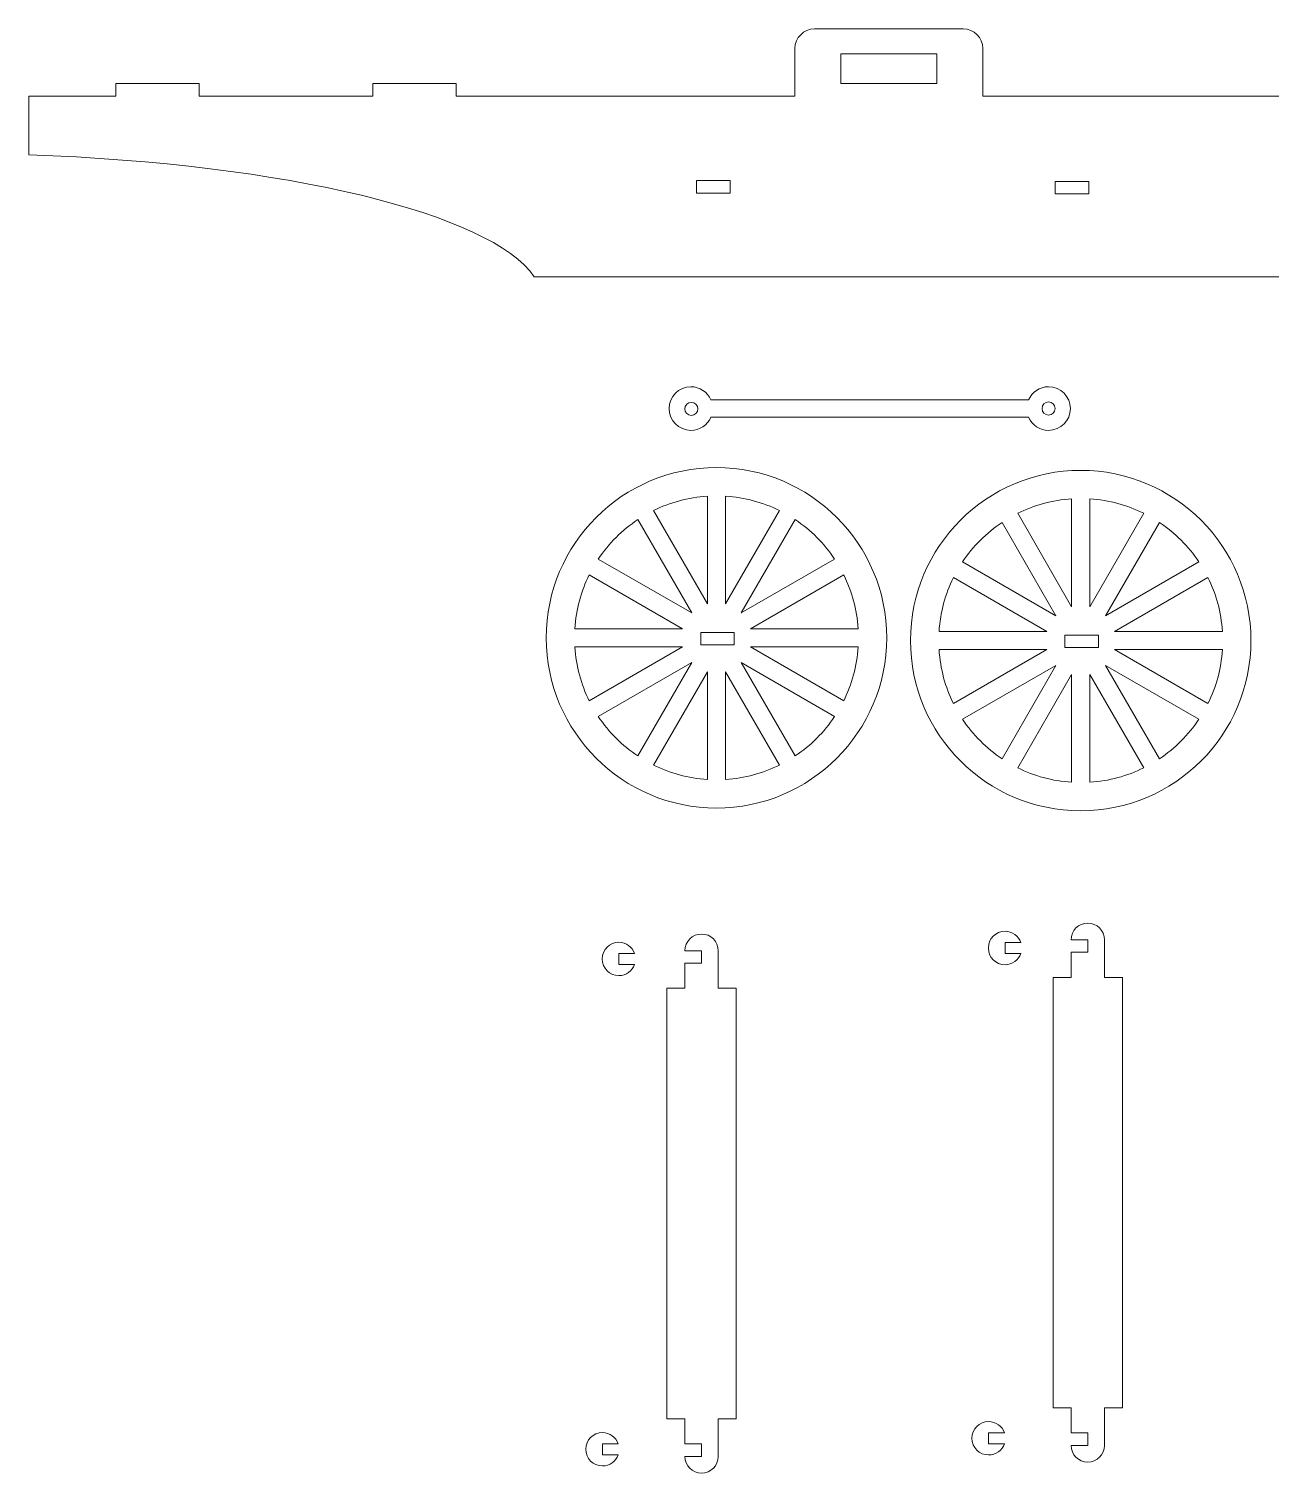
# Model space of a CAD drawing. Header units: centimetres. Extents: x -181 to 252, y -90 to 73.
# Drawn here: x 123.49 to 153.22, y -89.85 to -55.27 of the extents above; entities that cross this region are included whole.
import ezdxf

# ---------------------------------------------------------------- set-up
doc = ezdxf.new("R2010")
doc.units = ezdxf.units.CM
doc.header["$MEASUREMENT"] = 0
doc.layers.add('layer 1', color=7, linetype='Continuous')

msp = doc.modelspace()

# ---------------------------------------------------------------- linework, layer by layer
at = {"layer": 'layer 1', "color": 252, "lineweight": 9}
for points, knots in [([(135.5963, -61.20273), (135.5963, -61.20273), (167.36079, -61.20273), (167.36079, -61.20273), (167.36079, -61.20273), (167.36079, -61.20273), (167.36079, -57.45773), (167.36079, -57.45773), (167.36079, -57.45773), (167.36079, -57.45773), (167.3608, -57.45672), (167.3608, -57.45672), (167.3608, -57.45672), (167.3608, -57.45672), (167.3608, -55.74118), (167.3608, -55.74118), (167.3608, -55.74118), (167.3608, -55.48159), (167.19561, -55.2692), (166.99371, -55.2692), (166.99371, -55.2692), (166.99371, -55.2692), (164.22789, -55.2692), (164.22789, -55.2692), (164.22789, -55.2692), (164.02599, -55.2692), (163.8608, -55.48159), (163.8608, -55.74118), (163.8608, -55.74118), (163.8608, -55.74118), (163.8608, -56.87942), (163.8608, -56.87942), (163.8608, -56.87942), (163.8608, -56.87942), (158.98841, -56.87942), (158.98841, -56.87942), (158.98841, -56.87942), (158.98841, -56.87942), (158.98841, -55.74118), (158.98841, -55.74118), (158.98841, -55.74118), (158.98841, -55.48159), (158.82322, -55.2692), (158.62132, -55.2692), (158.62132, -55.2692), (158.62132, -55.2692), (155.8555, -55.2692), (155.8555, -55.2692), (155.8555, -55.2692), (155.6536, -55.2692), (155.48841, -55.48159), (155.48841, -55.74118), (155.48841, -55.74118), (155.48841, -55.74118), (155.48841, -56.87942), (155.48841, -56.87942), (155.48841, -56.87942), (155.48841, -56.87942), (146.33605, -56.87942), (146.33605, -56.87942), (146.33605, -56.87942), (146.33605, -56.87942), (146.33605, -55.74118), (146.33605, -55.74118), (146.33605, -55.74118), (146.33605, -55.48159), (146.12366, -55.2692), (145.86407, -55.2692), (145.86407, -55.2692), (145.86407, -55.2692), (142.30803, -55.2692), (142.30803, -55.2692), (142.30803, -55.2692), (142.04844, -55.2692), (141.83605, -55.48159), (141.83605, -55.74118), (141.83605, -55.74118), (141.83605, -55.74118), (141.83605, -56.87942), (141.83605, -56.87942), (141.83605, -56.87942), (141.83605, -56.87942), (133.72789, -56.87942), (133.72789, -56.87942), (133.72789, -56.87942), (133.72789, -56.87942), (133.72789, -56.57942), (133.72789, -56.57942), (133.72789, -56.57942), (133.72789, -56.57942), (131.72789, -56.57942), (131.72789, -56.57942), (131.72789, -56.57942), (131.72789, -56.57942), (131.72789, -56.87942), (131.72789, -56.87942), (131.72789, -56.87942), (131.72789, -56.87942), (127.57073, -56.87942), (127.57073, -56.87942), (127.57073, -56.87942), (127.57073, -56.87942), (127.57073, -56.57942), (127.57073, -56.57942), (127.57073, -56.57942), (127.57073, -56.57942), (125.57073, -56.57942), (125.57073, -56.57942), (125.57073, -56.57942), (125.57073, -56.57942), (125.57073, -56.87942), (125.57073, -56.87942), (125.57073, -56.87942), (125.57073, -56.87942), (123.49213, -56.87942), (123.49213, -56.87942), (123.49213, -56.87942), (123.49213, -56.87942), (123.49213, -58.28548), (123.49213, -58.28548), (123.49213, -58.28548), (129.64203, -58.4978), (134.54272, -59.68612), (135.5963, -61.20273)], [0, 0, 0, 0, 0.03125, 0.03125, 0.03125, 0.03125, 0.0625, 0.0625, 0.0625, 0.0625, 0.09375, 0.09375, 0.09375, 0.09375, 0.125, 0.125, 0.125, 0.125, 0.15625, 0.15625, 0.15625, 0.15625, 0.1875, 0.1875, 0.1875, 0.1875, 0.21875, 0.21875, 0.21875, 0.21875, 0.25, 0.25, 0.25, 0.25, 0.28125, 0.28125, 0.28125, 0.28125, 0.3125, 0.3125, 0.3125, 0.3125, 0.34375, 0.34375, 0.34375, 0.34375, 0.375, 0.375, 0.375, 0.375, 0.40625, 0.40625, 0.40625, 0.40625, 0.4375, 0.4375, 0.4375, 0.4375, 0.46875, 0.46875, 0.46875, 0.46875, 0.5, 0.5, 0.5, 0.5, 0.53125, 0.53125, 0.53125, 0.53125, 0.5625, 0.5625, 0.5625, 0.5625, 0.59375, 0.59375, 0.59375, 0.59375, 0.625, 0.625, 0.625, 0.625, 0.65625, 0.65625, 0.65625, 0.65625, 0.6875, 0.6875, 0.6875, 0.6875, 0.71875, 0.71875, 0.71875, 0.71875, 0.75, 0.75, 0.75, 0.75, 0.78125, 0.78125, 0.78125, 0.78125, 0.8125, 0.8125, 0.8125, 0.8125, 0.84375, 0.84375, 0.84375, 0.84375, 0.875, 0.875, 0.875, 0.875, 0.90625, 0.90625, 0.90625, 0.90625, 0.9375, 0.9375, 0.9375, 0.9375, 1, 1, 1, 1]), ([(145.23605, -56.57942), (145.23605, -56.57942), (142.93605, -56.57942), (142.93605, -56.57942), (142.93605, -56.57942), (142.93605, -56.57942), (142.93605, -55.8692), (142.93605, -55.8692), (142.93605, -55.8692), (142.93605, -55.8692), (145.23605, -55.8692), (145.23605, -55.8692), (145.23605, -55.8692), (145.23605, -55.8692), (145.23605, -56.57942), (145.23605, -56.57942)], [0, 0, 0, 0, 0.2, 0.2, 0.2, 0.2, 0.4, 0.4, 0.4, 0.4, 0.6, 0.6, 0.6, 0.6, 1, 1, 1, 1]), ([(139.48255, -58.90167), (139.48255, -58.90167), (140.28255, -58.90167), (140.28255, -58.90167), (140.28255, -58.90167), (140.28255, -58.90167), (140.28255, -59.20167), (140.28255, -59.20167), (140.28255, -59.20167), (140.28255, -59.20167), (139.48255, -59.20167), (139.48255, -59.20167), (139.48255, -59.20167), (139.48255, -59.20167), (139.48255, -58.90167), (139.48255, -58.90167)], [0, 0, 0, 0, 0.2, 0.2, 0.2, 0.2, 0.4, 0.4, 0.4, 0.4, 0.6, 0.6, 0.6, 0.6, 1, 1, 1, 1]), ([(148.07219, -58.92134), (148.07219, -58.92134), (148.87219, -58.92134), (148.87219, -58.92134), (148.87219, -58.92134), (148.87219, -58.92134), (148.87219, -59.22134), (148.87219, -59.22134), (148.87219, -59.22134), (148.87219, -59.22134), (148.07219, -59.22134), (148.07219, -59.22134), (148.07219, -59.22134), (148.07219, -59.22134), (148.07219, -58.92134), (148.07219, -58.92134)], [0, 0, 0, 0, 0.2, 0.2, 0.2, 0.2, 0.4, 0.4, 0.4, 0.4, 0.6, 0.6, 0.6, 0.6, 1, 1, 1, 1]), ([(139.95861, -65.77427), (137.70783, -65.77427), (135.88253, -67.59958), (135.88253, -69.85037), (135.88253, -69.85037), (135.88253, -72.10115), (137.70783, -73.92645), (139.95861, -73.92645), (139.95861, -73.92645), (142.2094, -73.92645), (144.0347, -72.10115), (144.0347, -69.85037), (144.0347, -69.85037), (144.0347, -67.59958), (142.2094, -65.77427), (139.95861, -65.77427)], [0, 0, 0, 0, 0.2, 0.2, 0.2, 0.2, 0.4, 0.4, 0.4, 0.4, 0.6, 0.6, 0.6, 0.6, 1, 1, 1, 1]), ([(148.68135, -65.84088), (146.43057, -65.84088), (144.60527, -67.66619), (144.60527, -69.91698), (144.60527, -69.91698), (144.60527, -72.16776), (146.43057, -73.99306), (148.68135, -73.99306), (148.68135, -73.99306), (150.93214, -73.99306), (152.75744, -72.16776), (152.75744, -69.91698), (152.75744, -69.91698), (152.75744, -67.66619), (150.93214, -65.84088), (148.68135, -65.84088)], [0, 0, 0, 0, 0.2, 0.2, 0.2, 0.2, 0.4, 0.4, 0.4, 0.4, 0.6, 0.6, 0.6, 0.6, 1, 1, 1, 1]), ([(139.74122, -66.45745), (139.74122, -66.45745), (139.74122, -69.03901), (139.74122, -69.03901), (139.74122, -69.03901), (139.74122, -69.03901), (138.45017, -66.80284), (138.45017, -66.80284), (138.45017, -66.80284), (138.84346, -66.60778), (139.27987, -66.48658), (139.74122, -66.45745)], [0, 0, 0, 0, 0.25, 0.25, 0.25, 0.25, 0.5, 0.5, 0.5, 0.5, 1, 1, 1, 1]), ([(141.46708, -66.80284), (141.46708, -66.80284), (140.17601, -69.03905), (140.17601, -69.03905), (140.17601, -69.03905), (140.17601, -69.03905), (140.17601, -66.45745), (140.17601, -66.45745), (140.17601, -66.45745), (140.63736, -66.48658), (141.07378, -66.60778), (141.46708, -66.80284)], [0, 0, 0, 0, 0.25, 0.25, 0.25, 0.25, 0.5, 0.5, 0.5, 0.5, 1, 1, 1, 1]), ([(148.46396, -66.52406), (148.46396, -66.52406), (148.46396, -69.10562), (148.46396, -69.10562), (148.46396, -69.10562), (148.46396, -69.10562), (147.17291, -66.86945), (147.17291, -66.86945), (147.17291, -66.86945), (147.5662, -66.67439), (148.00261, -66.55319), (148.46396, -66.52406)], [0, 0, 0, 0, 0.25, 0.25, 0.25, 0.25, 0.5, 0.5, 0.5, 0.5, 1, 1, 1, 1]), ([(150.18982, -66.86945), (150.18982, -66.86945), (148.89875, -69.10566), (148.89875, -69.10566), (148.89875, -69.10566), (148.89875, -69.10566), (148.89875, -66.52406), (148.89875, -66.52406), (148.89875, -66.52406), (149.3601, -66.55319), (149.79652, -66.67439), (150.18982, -66.86945)], [0, 0, 0, 0, 0.25, 0.25, 0.25, 0.25, 0.5, 0.5, 0.5, 0.5, 1, 1, 1, 1]), ([(138.07383, -67.02063), (138.07383, -67.02063), (139.36467, -69.25642), (139.36467, -69.25642), (139.36467, -69.25642), (139.36467, -69.25642), (137.12888, -67.96558), (137.12888, -67.96558), (137.12888, -67.96558), (137.37841, -67.59176), (137.70001, -67.27015), (138.07383, -67.02063)], [0, 0, 0, 0, 0.25, 0.25, 0.25, 0.25, 0.5, 0.5, 0.5, 0.5, 1, 1, 1, 1]), ([(140.55255, -69.25642), (140.55255, -69.25642), (141.8434, -67.02063), (141.8434, -67.02063), (141.8434, -67.02063), (142.21722, -67.27015), (142.53883, -67.59176), (142.78835, -67.96558), (142.78835, -67.96558), (142.78835, -67.96558), (140.55255, -69.25642), (140.55255, -69.25642)], [0, 0, 0, 0, 0.25, 0.25, 0.25, 0.25, 0.5, 0.5, 0.5, 0.5, 1, 1, 1, 1]), ([(146.79657, -67.08724), (146.79657, -67.08724), (148.08741, -69.32303), (148.08741, -69.32303), (148.08741, -69.32303), (148.08741, -69.32303), (145.85162, -68.03219), (145.85162, -68.03219), (145.85162, -68.03219), (146.10115, -67.65837), (146.42275, -67.33676), (146.79657, -67.08724)], [0, 0, 0, 0, 0.25, 0.25, 0.25, 0.25, 0.5, 0.5, 0.5, 0.5, 1, 1, 1, 1]), ([(149.27529, -69.32303), (149.27529, -69.32303), (150.56614, -67.08724), (150.56614, -67.08724), (150.56614, -67.08724), (150.93996, -67.33676), (151.26157, -67.65837), (151.51109, -68.03219), (151.51109, -68.03219), (151.51109, -68.03219), (149.27529, -69.32303), (149.27529, -69.32303)], [0, 0, 0, 0, 0.25, 0.25, 0.25, 0.25, 0.5, 0.5, 0.5, 0.5, 1, 1, 1, 1]), ([(136.91112, -68.34191), (136.91112, -68.34191), (139.14728, -69.63297), (139.14728, -69.63297), (139.14728, -69.63297), (139.14728, -69.63297), (136.5657, -69.63297), (136.5657, -69.63297), (136.5657, -69.63297), (136.59483, -69.17161), (136.71602, -68.73519), (136.91112, -68.34191)], [0, 0, 0, 0, 0.25, 0.25, 0.25, 0.25, 0.5, 0.5, 0.5, 0.5, 1, 1, 1, 1]), ([(140.76994, -69.63297), (140.76994, -69.63297), (143.00612, -68.34192), (143.00612, -68.34192), (143.00612, -68.34192), (143.20121, -68.7352), (143.3224, -69.17161), (143.35153, -69.63297), (143.35153, -69.63297), (143.35153, -69.63297), (140.76994, -69.63297), (140.76994, -69.63297)], [0, 0, 0, 0, 0.25, 0.25, 0.25, 0.25, 0.5, 0.5, 0.5, 0.5, 1, 1, 1, 1]), ([(145.63386, -68.40852), (145.63386, -68.40852), (147.87002, -69.69958), (147.87002, -69.69958), (147.87002, -69.69958), (147.87002, -69.69958), (145.28844, -69.69958), (145.28844, -69.69958), (145.28844, -69.69958), (145.31757, -69.23822), (145.43876, -68.8018), (145.63386, -68.40852)], [0, 0, 0, 0, 0.25, 0.25, 0.25, 0.25, 0.5, 0.5, 0.5, 0.5, 1, 1, 1, 1]), ([(149.49268, -69.69958), (149.49268, -69.69958), (151.72886, -68.40853), (151.72886, -68.40853), (151.72886, -68.40853), (151.92395, -68.80181), (152.04514, -69.23822), (152.07427, -69.69958), (152.07427, -69.69958), (152.07427, -69.69958), (149.49268, -69.69958), (149.49268, -69.69958)], [0, 0, 0, 0, 0.25, 0.25, 0.25, 0.25, 0.5, 0.5, 0.5, 0.5, 1, 1, 1, 1]), ([(139.58151, -69.72003), (139.58151, -69.72003), (140.38151, -69.72003), (140.38151, -69.72003), (140.38151, -69.72003), (140.38151, -69.72003), (140.38151, -70.02003), (140.38151, -70.02003), (140.38151, -70.02003), (140.38151, -70.02003), (139.58151, -70.02003), (139.58151, -70.02003), (139.58151, -70.02003), (139.58151, -70.02003), (139.58151, -69.72003), (139.58151, -69.72003)], [0, 0, 0, 0, 0.2, 0.2, 0.2, 0.2, 0.4, 0.4, 0.4, 0.4, 0.6, 0.6, 0.6, 0.6, 1, 1, 1, 1]), ([(148.30425, -69.78664), (148.30425, -69.78664), (149.10425, -69.78664), (149.10425, -69.78664), (149.10425, -69.78664), (149.10425, -69.78664), (149.10425, -70.08664), (149.10425, -70.08664), (149.10425, -70.08664), (149.10425, -70.08664), (148.30425, -70.08664), (148.30425, -70.08664), (148.30425, -70.08664), (148.30425, -70.08664), (148.30425, -69.78664), (148.30425, -69.78664)], [0, 0, 0, 0, 0.2, 0.2, 0.2, 0.2, 0.4, 0.4, 0.4, 0.4, 0.6, 0.6, 0.6, 0.6, 1, 1, 1, 1]), ([(136.5657, -70.06776), (136.5657, -70.06776), (139.14727, -70.06776), (139.14727, -70.06776), (139.14727, -70.06776), (139.14727, -70.06776), (136.91112, -71.35881), (136.91112, -71.35881), (136.91112, -71.35881), (136.71602, -70.96552), (136.59483, -70.52911), (136.5657, -70.06776)], [0, 0, 0, 0, 0.25, 0.25, 0.25, 0.25, 0.5, 0.5, 0.5, 0.5, 1, 1, 1, 1]), ([(140.76993, -70.06776), (140.76993, -70.06776), (143.35153, -70.06776), (143.35153, -70.06776), (143.35153, -70.06776), (143.3224, -70.52911), (143.20121, -70.96553), (143.00612, -71.35881), (143.00612, -71.35881), (143.00612, -71.35881), (140.76993, -70.06776), (140.76993, -70.06776)], [0, 0, 0, 0, 0.25, 0.25, 0.25, 0.25, 0.5, 0.5, 0.5, 0.5, 1, 1, 1, 1]), ([(145.28844, -70.13437), (145.28844, -70.13437), (147.87001, -70.13437), (147.87001, -70.13437), (147.87001, -70.13437), (147.87001, -70.13437), (145.63386, -71.42542), (145.63386, -71.42542), (145.63386, -71.42542), (145.43876, -71.03213), (145.31757, -70.59572), (145.28844, -70.13437)], [0, 0, 0, 0, 0.25, 0.25, 0.25, 0.25, 0.5, 0.5, 0.5, 0.5, 1, 1, 1, 1]), ([(149.49267, -70.13437), (149.49267, -70.13437), (152.07427, -70.13437), (152.07427, -70.13437), (152.07427, -70.13437), (152.04514, -70.59572), (151.92395, -71.03214), (151.72886, -71.42542), (151.72886, -71.42542), (151.72886, -71.42542), (149.49267, -70.13437), (149.49267, -70.13437)], [0, 0, 0, 0, 0.25, 0.25, 0.25, 0.25, 0.5, 0.5, 0.5, 0.5, 1, 1, 1, 1]), ([(137.12888, -71.73515), (137.12888, -71.73515), (139.36467, -70.44431), (139.36467, -70.44431), (139.36467, -70.44431), (139.36467, -70.44431), (138.07383, -72.6801), (138.07383, -72.6801), (138.07383, -72.6801), (137.70001, -72.43058), (137.37841, -72.10897), (137.12888, -71.73515)], [0, 0, 0, 0, 0.25, 0.25, 0.25, 0.25, 0.5, 0.5, 0.5, 0.5, 1, 1, 1, 1]), ([(140.55255, -70.44431), (140.55255, -70.44431), (142.78835, -71.73515), (142.78835, -71.73515), (142.78835, -71.73515), (142.53883, -72.10897), (142.21722, -72.43058), (141.8434, -72.6801), (141.8434, -72.6801), (141.8434, -72.6801), (140.55255, -70.44431), (140.55255, -70.44431)], [0, 0, 0, 0, 0.25, 0.25, 0.25, 0.25, 0.5, 0.5, 0.5, 0.5, 1, 1, 1, 1]), ([(145.85162, -71.80176), (145.85162, -71.80176), (148.08741, -70.51092), (148.08741, -70.51092), (148.08741, -70.51092), (148.08741, -70.51092), (146.79657, -72.74671), (146.79657, -72.74671), (146.79657, -72.74671), (146.42275, -72.49719), (146.10115, -72.17558), (145.85162, -71.80176)], [0, 0, 0, 0, 0.25, 0.25, 0.25, 0.25, 0.5, 0.5, 0.5, 0.5, 1, 1, 1, 1]), ([(149.27529, -70.51092), (149.27529, -70.51092), (151.51109, -71.80176), (151.51109, -71.80176), (151.51109, -71.80176), (151.26157, -72.17558), (150.93996, -72.49719), (150.56614, -72.74671), (150.56614, -72.74671), (150.56614, -72.74671), (149.27529, -70.51092), (149.27529, -70.51092)], [0, 0, 0, 0, 0.25, 0.25, 0.25, 0.25, 0.5, 0.5, 0.5, 0.5, 1, 1, 1, 1]), ([(139.74122, -70.6617), (139.74122, -70.6617), (139.74122, -73.24328), (139.74122, -73.24328), (139.74122, -73.24328), (139.27987, -73.21415), (138.84345, -73.09296), (138.45016, -72.89787), (138.45016, -72.89787), (138.45016, -72.89787), (139.74122, -70.6617), (139.74122, -70.6617)], [0, 0, 0, 0, 0.25, 0.25, 0.25, 0.25, 0.5, 0.5, 0.5, 0.5, 1, 1, 1, 1]), ([(140.17601, -70.66171), (140.17601, -70.66171), (141.46707, -72.89787), (141.46707, -72.89787), (141.46707, -72.89787), (141.07377, -73.09296), (140.63736, -73.21415), (140.17601, -73.24328), (140.17601, -73.24328), (140.17601, -73.24328), (140.17601, -70.66171), (140.17601, -70.66171)], [0, 0, 0, 0, 0.25, 0.25, 0.25, 0.25, 0.5, 0.5, 0.5, 0.5, 1, 1, 1, 1]), ([(148.46396, -70.72831), (148.46396, -70.72831), (148.46396, -73.30989), (148.46396, -73.30989), (148.46396, -73.30989), (148.00261, -73.28076), (147.56619, -73.15957), (147.1729, -72.96448), (147.1729, -72.96448), (147.1729, -72.96448), (148.46396, -70.72831), (148.46396, -70.72831)], [0, 0, 0, 0, 0.25, 0.25, 0.25, 0.25, 0.5, 0.5, 0.5, 0.5, 1, 1, 1, 1]), ([(148.89875, -70.72832), (148.89875, -70.72832), (150.18981, -72.96448), (150.18981, -72.96448), (150.18981, -72.96448), (149.79651, -73.15957), (149.3601, -73.28076), (148.89875, -73.30989), (148.89875, -73.30989), (148.89875, -73.30989), (148.89875, -70.72832), (148.89875, -70.72832)], [0, 0, 0, 0, 0.25, 0.25, 0.25, 0.25, 0.5, 0.5, 0.5, 0.5, 1, 1, 1, 1]), ([(148.84901, -77.3816), (148.84901, -77.3816), (148.44901, -77.3816), (148.44901, -77.3816), (148.44901, -77.3816), (148.44901, -77.3816), (148.44901, -77.9816), (148.44901, -77.9816), (148.44901, -77.9816), (148.44901, -77.9816), (148.01989, -77.9816), (148.01989, -77.9816), (148.01989, -77.9816), (148.01989, -77.9816), (148.01989, -88.29112), (148.01989, -88.29112), (148.01989, -88.29112), (148.01989, -88.29112), (148.44901, -88.29112), (148.44901, -88.29112), (148.44901, -88.29112), (148.44901, -88.29112), (148.44901, -88.89112), (148.44901, -88.89112), (148.44901, -88.89112), (148.44901, -88.89112), (148.84901, -88.89112), (148.84901, -88.89112), (148.84901, -88.89112), (148.84901, -88.89112), (148.84901, -88.92926), (148.84901, -88.92926), (148.84901, -88.92926), (148.84901, -88.92926), (148.84901, -89.19112), (148.84901, -89.19112), (148.84901, -89.19112), (148.84901, -89.19112), (148.44901, -89.19112), (148.44901, -89.19112), (148.44901, -89.19112), (148.44901, -89.412), (148.62814, -89.59112), (148.84901, -89.59112), (148.84901, -89.59112), (149.06989, -89.59112), (149.24901, -89.412), (149.24901, -89.19112), (149.24901, -89.19112), (149.24901, -89.19112), (149.24901, -88.29112), (149.24901, -88.29112), (149.24901, -88.29112), (149.24901, -88.29112), (149.67813, -88.29112), (149.67813, -88.29112), (149.67813, -88.29112), (149.67813, -88.29112), (149.67813, -77.9816), (149.67813, -77.9816), (149.67813, -77.9816), (149.67813, -77.9816), (149.24901, -77.9816), (149.24901, -77.9816), (149.24901, -77.9816), (149.24901, -77.9816), (149.24901, -77.0816), (149.24901, -77.0816), (149.24901, -77.0816), (149.24901, -76.86072), (149.06989, -76.6816), (148.84901, -76.6816), (148.84901, -76.6816), (148.62814, -76.6816), (148.44901, -76.86072), (148.44901, -77.0816), (148.44901, -77.0816), (148.44901, -77.0816), (148.84901, -77.0816), (148.84901, -77.0816), (148.84901, -77.0816), (148.84901, -77.0816), (148.84901, -77.34346), (148.84901, -77.34346), (148.84901, -77.34346), (148.84901, -77.34346), (148.84901, -77.3816), (148.84901, -77.3816)], [0, 0, 0, 0, 0.04347826, 0.04347826, 0.04347826, 0.04347826, 0.08695652, 0.08695652, 0.08695652, 0.08695652, 0.13043478, 0.13043478, 0.13043478, 0.13043478, 0.17391304, 0.17391304, 0.17391304, 0.17391304, 0.2173913, 0.2173913, 0.2173913, 0.2173913, 0.26086957, 0.26086957, 0.26086957, 0.26086957, 0.30434783, 0.30434783, 0.30434783, 0.30434783, 0.34782609, 0.34782609, 0.34782609, 0.34782609, 0.39130435, 0.39130435, 0.39130435, 0.39130435, 0.43478261, 0.43478261, 0.43478261, 0.43478261, 0.47826087, 0.47826087, 0.47826087, 0.47826087, 0.52173913, 0.52173913, 0.52173913, 0.52173913, 0.56521739, 0.56521739, 0.56521739, 0.56521739, 0.60869565, 0.60869565, 0.60869565, 0.60869565, 0.65217391, 0.65217391, 0.65217391, 0.65217391, 0.69565217, 0.69565217, 0.69565217, 0.69565217, 0.73913043, 0.73913043, 0.73913043, 0.73913043, 0.7826087, 0.7826087, 0.7826087, 0.7826087, 0.82608696, 0.82608696, 0.82608696, 0.82608696, 0.86956522, 0.86956522, 0.86956522, 0.86956522, 0.91304348, 0.91304348, 0.91304348, 0.91304348, 1, 1, 1, 1]), ([(139.60082, -77.64396), (139.60082, -77.64396), (139.20082, -77.64396), (139.20082, -77.64396), (139.20082, -77.64396), (139.20082, -77.64396), (139.20082, -78.24396), (139.20082, -78.24396), (139.20082, -78.24396), (139.20082, -78.24396), (138.7717, -78.24396), (138.7717, -78.24396), (138.7717, -78.24396), (138.7717, -78.24396), (138.7717, -88.55348), (138.7717, -88.55348), (138.7717, -88.55348), (138.7717, -88.55348), (139.20082, -88.55348), (139.20082, -88.55348), (139.20082, -88.55348), (139.20082, -88.55348), (139.20082, -89.15348), (139.20082, -89.15348), (139.20082, -89.15348), (139.20082, -89.15348), (139.60082, -89.15348), (139.60082, -89.15348), (139.60082, -89.15348), (139.60082, -89.15348), (139.60082, -89.19162), (139.60082, -89.19162), (139.60082, -89.19162), (139.60082, -89.19162), (139.60082, -89.45348), (139.60082, -89.45348), (139.60082, -89.45348), (139.60082, -89.45348), (139.20082, -89.45348), (139.20082, -89.45348), (139.20082, -89.45348), (139.20082, -89.67436), (139.37995, -89.85348), (139.60082, -89.85348), (139.60082, -89.85348), (139.8217, -89.85348), (140.00082, -89.67436), (140.00082, -89.45348), (140.00082, -89.45348), (140.00082, -89.45348), (140.00082, -88.55348), (140.00082, -88.55348), (140.00082, -88.55348), (140.00082, -88.55348), (140.42994, -88.55348), (140.42994, -88.55348), (140.42994, -88.55348), (140.42994, -88.55348), (140.42994, -78.24396), (140.42994, -78.24396), (140.42994, -78.24396), (140.42994, -78.24396), (140.00082, -78.24396), (140.00082, -78.24396), (140.00082, -78.24396), (140.00082, -78.24396), (140.00082, -77.34396), (140.00082, -77.34396), (140.00082, -77.34396), (140.00082, -77.12308), (139.8217, -76.94396), (139.60082, -76.94396), (139.60082, -76.94396), (139.37995, -76.94396), (139.20082, -77.12308), (139.20082, -77.34396), (139.20082, -77.34396), (139.20082, -77.34396), (139.60082, -77.34396), (139.60082, -77.34396), (139.60082, -77.34396), (139.60082, -77.34396), (139.60082, -77.60582), (139.60082, -77.60582), (139.60082, -77.60582), (139.60082, -77.60582), (139.60082, -77.64396), (139.60082, -77.64396)], [0, 0, 0, 0, 0.04347826, 0.04347826, 0.04347826, 0.04347826, 0.08695652, 0.08695652, 0.08695652, 0.08695652, 0.13043478, 0.13043478, 0.13043478, 0.13043478, 0.17391304, 0.17391304, 0.17391304, 0.17391304, 0.2173913, 0.2173913, 0.2173913, 0.2173913, 0.26086957, 0.26086957, 0.26086957, 0.26086957, 0.30434783, 0.30434783, 0.30434783, 0.30434783, 0.34782609, 0.34782609, 0.34782609, 0.34782609, 0.39130435, 0.39130435, 0.39130435, 0.39130435, 0.43478261, 0.43478261, 0.43478261, 0.43478261, 0.47826087, 0.47826087, 0.47826087, 0.47826087, 0.52173913, 0.52173913, 0.52173913, 0.52173913, 0.56521739, 0.56521739, 0.56521739, 0.56521739, 0.60869565, 0.60869565, 0.60869565, 0.60869565, 0.65217391, 0.65217391, 0.65217391, 0.65217391, 0.69565217, 0.69565217, 0.69565217, 0.69565217, 0.73913043, 0.73913043, 0.73913043, 0.73913043, 0.7826087, 0.7826087, 0.7826087, 0.7826087, 0.82608696, 0.82608696, 0.82608696, 0.82608696, 0.86956522, 0.86956522, 0.86956522, 0.86956522, 0.91304348, 0.91304348, 0.91304348, 0.91304348, 1, 1, 1, 1]), ([(147.24703, -77.40964), (147.24703, -77.40964), (146.86896, -77.40964), (146.86896, -77.40964), (146.86896, -77.40964), (146.86896, -77.40964), (146.86896, -77.14778), (146.86896, -77.14778), (146.86896, -77.14778), (146.86896, -77.14778), (147.24703, -77.14778), (147.24703, -77.14778), (147.24703, -77.14778), (147.19279, -76.99118), (147.04399, -76.87871), (146.86896, -76.87871), (146.86896, -76.87871), (146.64809, -76.87871), (146.46896, -77.05783), (146.46896, -77.27871), (146.46896, -77.27871), (146.46896, -77.49959), (146.64809, -77.67871), (146.86896, -77.67871), (146.86896, -77.67871), (147.04399, -77.67871), (147.19279, -77.56624), (147.24703, -77.40964)], [0, 0, 0, 0, 0.125, 0.125, 0.125, 0.125, 0.25, 0.25, 0.25, 0.25, 0.375, 0.375, 0.375, 0.375, 0.5, 0.5, 0.5, 0.5, 0.625, 0.625, 0.625, 0.625, 0.75, 0.75, 0.75, 0.75, 1, 1, 1, 1]), ([(137.99884, -77.672), (137.99884, -77.672), (137.62077, -77.672), (137.62077, -77.672), (137.62077, -77.672), (137.62077, -77.672), (137.62077, -77.41014), (137.62077, -77.41014), (137.62077, -77.41014), (137.62077, -77.41014), (137.99884, -77.41014), (137.99884, -77.41014), (137.99884, -77.41014), (137.9446, -77.25354), (137.7958, -77.14107), (137.62077, -77.14107), (137.62077, -77.14107), (137.3999, -77.14107), (137.22077, -77.32019), (137.22077, -77.54107), (137.22077, -77.54107), (137.22077, -77.76195), (137.3999, -77.94107), (137.62077, -77.94107), (137.62077, -77.94107), (137.7958, -77.94107), (137.9446, -77.8286), (137.99884, -77.672)], [0, 0, 0, 0, 0.125, 0.125, 0.125, 0.125, 0.25, 0.25, 0.25, 0.25, 0.375, 0.375, 0.375, 0.375, 0.5, 0.5, 0.5, 0.5, 0.625, 0.625, 0.625, 0.625, 0.75, 0.75, 0.75, 0.75, 1, 1, 1, 1]), ([(146.85349, -89.15025), (146.85349, -89.15025), (146.47542, -89.15025), (146.47542, -89.15025), (146.47542, -89.15025), (146.47542, -89.15025), (146.47542, -88.88839), (146.47542, -88.88839), (146.47542, -88.88839), (146.47542, -88.88839), (146.85349, -88.88839), (146.85349, -88.88839), (146.85349, -88.88839), (146.79925, -88.73179), (146.65045, -88.61932), (146.47542, -88.61932), (146.47542, -88.61932), (146.25455, -88.61932), (146.07542, -88.79844), (146.07542, -89.01932), (146.07542, -89.01932), (146.07542, -89.2402), (146.25455, -89.41932), (146.47542, -89.41932), (146.47542, -89.41932), (146.65045, -89.41932), (146.79925, -89.30685), (146.85349, -89.15025)], [0, 0, 0, 0, 0.125, 0.125, 0.125, 0.125, 0.25, 0.25, 0.25, 0.25, 0.375, 0.375, 0.375, 0.375, 0.5, 0.5, 0.5, 0.5, 0.625, 0.625, 0.625, 0.625, 0.75, 0.75, 0.75, 0.75, 1, 1, 1, 1]), ([(137.6053, -89.41261), (137.6053, -89.41261), (137.22723, -89.41261), (137.22723, -89.41261), (137.22723, -89.41261), (137.22723, -89.41261), (137.22723, -89.15075), (137.22723, -89.15075), (137.22723, -89.15075), (137.22723, -89.15075), (137.6053, -89.15075), (137.6053, -89.15075), (137.6053, -89.15075), (137.55106, -88.99415), (137.40226, -88.88168), (137.22723, -88.88168), (137.22723, -88.88168), (137.00636, -88.88168), (136.82723, -89.0608), (136.82723, -89.28168), (136.82723, -89.28168), (136.82723, -89.50256), (137.00636, -89.68168), (137.22723, -89.68168), (137.22723, -89.68168), (137.40226, -89.68168), (137.55106, -89.56921), (137.6053, -89.41261)], [0, 0, 0, 0, 0.125, 0.125, 0.125, 0.125, 0.25, 0.25, 0.25, 0.25, 0.375, 0.375, 0.375, 0.375, 0.5, 0.5, 0.5, 0.5, 0.625, 0.625, 0.625, 0.625, 0.75, 0.75, 0.75, 0.75, 1, 1, 1, 1])]:
    msp.add_open_spline(points, degree=3, knots=knots, dxfattribs=at)
at = {"layer": 'layer 1', "color": 242, "lineweight": 9}
for points, knots in [([(147.43214, -64.15155), (147.43214, -64.15155), (139.82345, -64.15155), (139.82345, -64.15155), (139.82345, -64.15155), (139.7428, -63.96702), (139.55867, -63.83801), (139.34442, -63.83801), (139.34442, -63.83801), (139.05585, -63.83801), (138.82185, -64.07203), (138.82185, -64.36058), (138.82185, -64.36058), (138.82185, -64.64914), (139.05585, -64.88316), (139.34442, -64.88316), (139.34442, -64.88316), (139.55867, -64.88316), (139.7428, -64.75414), (139.82345, -64.56961), (139.82345, -64.56961), (139.82345, -64.56961), (147.43214, -64.56961), (147.43214, -64.56961), (147.43214, -64.56961), (147.51279, -64.75414), (147.69693, -64.88316), (147.91117, -64.88316), (147.91117, -64.88316), (148.19974, -64.88316), (148.43375, -64.64914), (148.43375, -64.36058), (148.43375, -64.36058), (148.43375, -64.07203), (148.19974, -63.83801), (147.91117, -63.83801), (147.91117, -63.83801), (147.69693, -63.83801), (147.51279, -63.96702), (147.43214, -64.15155)], [0, 0, 0, 0, 0.09090909, 0.09090909, 0.09090909, 0.09090909, 0.18181818, 0.18181818, 0.18181818, 0.18181818, 0.27272727, 0.27272727, 0.27272727, 0.27272727, 0.36363636, 0.36363636, 0.36363636, 0.36363636, 0.45454545, 0.45454545, 0.45454545, 0.45454545, 0.54545455, 0.54545455, 0.54545455, 0.54545455, 0.63636364, 0.63636364, 0.63636364, 0.63636364, 0.72727273, 0.72727273, 0.72727273, 0.72727273, 0.81818182, 0.81818182, 0.81818182, 0.81818182, 1, 1, 1, 1]), ([(139.35584, -64.21378), (139.44241, -64.21378), (139.51262, -64.28398), (139.51262, -64.37055), (139.51262, -64.37055), (139.51262, -64.45712), (139.44241, -64.52732), (139.35584, -64.52732), (139.35584, -64.52732), (139.26927, -64.52732), (139.19907, -64.45712), (139.19907, -64.37055), (139.19907, -64.37055), (139.19907, -64.28398), (139.26927, -64.21378), (139.35584, -64.21378)], [0, 0, 0, 0, 0.2, 0.2, 0.2, 0.2, 0.4, 0.4, 0.4, 0.4, 0.6, 0.6, 0.6, 0.6, 1, 1, 1, 1]), ([(147.7544, -64.36058), (147.7544, -64.27401), (147.8246, -64.20381), (147.91117, -64.20381), (147.91117, -64.20381), (147.99774, -64.20381), (148.06794, -64.27401), (148.06794, -64.36058), (148.06794, -64.36058), (148.06794, -64.44715), (147.99774, -64.51735), (147.91117, -64.51735), (147.91117, -64.51735), (147.8246, -64.51735), (147.7544, -64.44715), (147.7544, -64.36058)], [0, 0, 0, 0, 0.2, 0.2, 0.2, 0.2, 0.4, 0.4, 0.4, 0.4, 0.6, 0.6, 0.6, 0.6, 1, 1, 1, 1])]:
    msp.add_open_spline(points, degree=3, knots=knots, dxfattribs=at)

doc.saveas('drawing.dxf')
